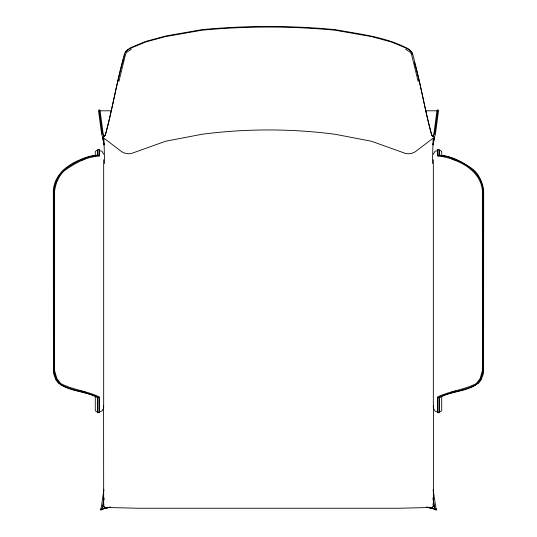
<?xml version="1.0" encoding="UTF-8"?>
<svg xmlns="http://www.w3.org/2000/svg" width="537" height="537" viewBox="0 0 537 537"><rect width="100%" height="100%" fill="white"/><g stroke="black" fill="none" stroke-linecap="round" stroke-linejoin="round"><path stroke-width="0.81" d="M95.291 396.279L95.291 410.51L96.318 411.731L97.848 411.731L97.875 397.81M95.291 155.985L95.291 151.796L96.318 150.582L97.848 150.582L97.868 155.327M97.848 412.664L97.855 397.924C83.504 388.775 56.452 393.185 53.418 371.899L53.331 190.373C54.271 176.733 64.668 166.926 76.395 161.362C83.228 158.281 90.283 155.455 97.868 155.186L97.848 149.642L99.432 149.642L99.405 156.126C86.477 156.542 75.012 163.315 64.628 170.451C58.801 175.787 55.613 183.271 54.606 191.018L54.606 370.731L56.902 378.625L60.728 383.532C72.871 389.943 87.081 390.949 99.405 396.977L99.432 412.664L97.848 412.664L97.848 411.731M103.668 159.784L103.668 408.066L101.936 411.067L99.432 411.731M433.332 159.784L433.332 408.066L435.064 411.067L436.413 411.731L437.568 411.731L437.595 396.977C449.919 390.949 464.129 389.943 476.272 383.532L480.098 378.625L482.394 370.731L482.394 191.018C481.508 177.391 471.137 167.578 459.316 162.221C452.443 159.006 445.254 156.374 437.595 156.126L437.568 149.642L439.152 149.642L439.132 155.327M103.594 405.704L103.675 506.27L104.614 507.418L137.949 508.244L399.098 508.244L432.433 507.418L433.372 506.27L433.453 405.704M441.709 396.279L441.709 410.51L440.682 411.731L439.152 411.731L439.125 397.81M441.709 155.985L441.709 151.796L440.682 150.582L439.152 150.582M439.152 411.731L439.152 412.664L437.568 412.664L437.608 397.91C450.08 391.782 464.525 390.889 476.769 384.311L480.669 379.25L482.897 371.591L482.991 190.481C482.119 176.639 471.439 166.859 459.538 161.348C452.597 158.1 445.334 155.441 437.595 155.193L437.568 149.642M439.152 149.642L439.132 155.186C451.993 155.757 463.404 162.53 473.634 169.793C479.407 175.169 482.656 182.62 483.669 190.373L483.582 371.899C480.548 393.185 453.497 388.775 439.145 397.924L439.152 412.664M99.432 149.642L99.405 155.193C86.209 155.602 74.549 162.59 64.004 169.907C58.204 175.263 55.009 182.741 54.009 190.481L54.103 371.584L56.331 379.25L60.231 384.311C72.475 390.889 86.92 391.782 99.392 397.91L99.432 412.664M432.392 163.51L433.158 138.177L415.047 151.911L412.161 153.213L408.778 153.79L405.704 153.508L371.369 141.224L334.934 134.25A515.137 515.137 0 0 0 202.113 134.25L165.685 141.224L131.35 153.508L128.269 153.79L124.886 153.213L122 151.911L103.889 138.177L104.655 163.51M109.139 507.243C105.917 507.21 103.594 509.083 100.889 510.15L100.258 509.405L101.735 509.036L102.889 506.733L103.956 498.443M102.889 506.733L103.675 506.27L103.896 504.612M433.091 144.836L434.319 137.459L435.386 134.31L438.514 110.83L437.87 109.91L436.957 110.803L433.829 134.284L432.876 136.311M437.87 109.91L434.742 133.391L433.057 136.076L431.741 135.089C424.928 111.159 421.444 86.39 414.363 62.493M102.688 507.15L103.93 498.047M433.131 144.896L434.158 137.425L431.876 135.613C424.438 108.299 420.021 80.214 412.315 52.935L409.134 49.793L406.187 48.149L391.399 41.993L371.557 36.59L335.034 30.2A704.047 704.047 0 0 0 202.013 30.2L165.49 36.59L145.655 41.993L130.86 48.149L127.913 49.793L124.732 52.935C117.026 80.214 112.609 108.299 105.178 135.613L102.728 137.459L101.661 134.31L98.533 110.83L99.177 109.91L100.09 110.803L103.218 134.284L104.171 136.311M103.936 489.731L101.09 508.411L100.258 509.405M433.091 143.99L434.319 137.459M118.885 81.476L125.645 53.828L126.92 52.21L131.343 49.216M123.725 58.479C116.214 83.691 112.387 109.803 105.306 135.089L103.997 136.076L102.312 133.391L99.177 109.91M124.141 56.875L124.772 54.465M482.031 375.699L482.77 373.336M433.332 154.233L435.064 151.239L437.568 150.582M125.396 52.055L126.604 50.485L130.746 47.618L145.695 41.443L165.497 36.053L202.019 29.629A705.249 705.249 0 0 1 335.034 29.629C359.938 34.207 386.076 36.805 408.697 49.055C410.583 50.31 412.094 52.129 412.282 54.465M478.212 383.391L481.233 379.659M433.111 489.731L435.963 508.411L436.796 509.405L436.158 510.15C433.453 509.083 431.13 507.21 427.908 507.243M433.05 503.78L433.372 506.27L432.446 507.344L432.715 508.358L426.982 507.15M64.104 170.249L66.192 168.913M81.96 160.046L85 158.798M451.234 392.339L455.806 391.003M102.52 508.969L110.454 507.156M110.065 507.15L104.332 508.358L104.614 507.418L103.675 506.27M103.896 508.566L110.387 507.217M92.424 156.811L93.894 156.509M100.09 110.803L111.662 110.803M425.391 110.803L436.957 110.803M99.432 150.582L101.936 151.239L103.668 154.233M443.106 156.509L444.576 156.811M426.667 507.217L433.158 508.566M426.6 507.156L434.534 508.969M436.796 509.405L435.312 509.036L434.158 506.733L433.097 498.443M81.194 391.003L85.759 392.339M452 158.798L455.04 160.046M405.71 49.216L410.127 52.21L411.409 53.828L418.162 81.476M433.372 506.27L434.158 506.733M470.808 168.913L472.896 170.249M55.767 379.659L58.788 383.391M54.23 373.336L54.969 375.699M102.728 137.459L103.956 144.836M103.956 143.99L102.889 137.425L103.923 144.896M433.124 498.047L434.359 507.15M437.568 411.731L437.568 412.664M97.848 149.642L97.848 150.582"/></g></svg>
